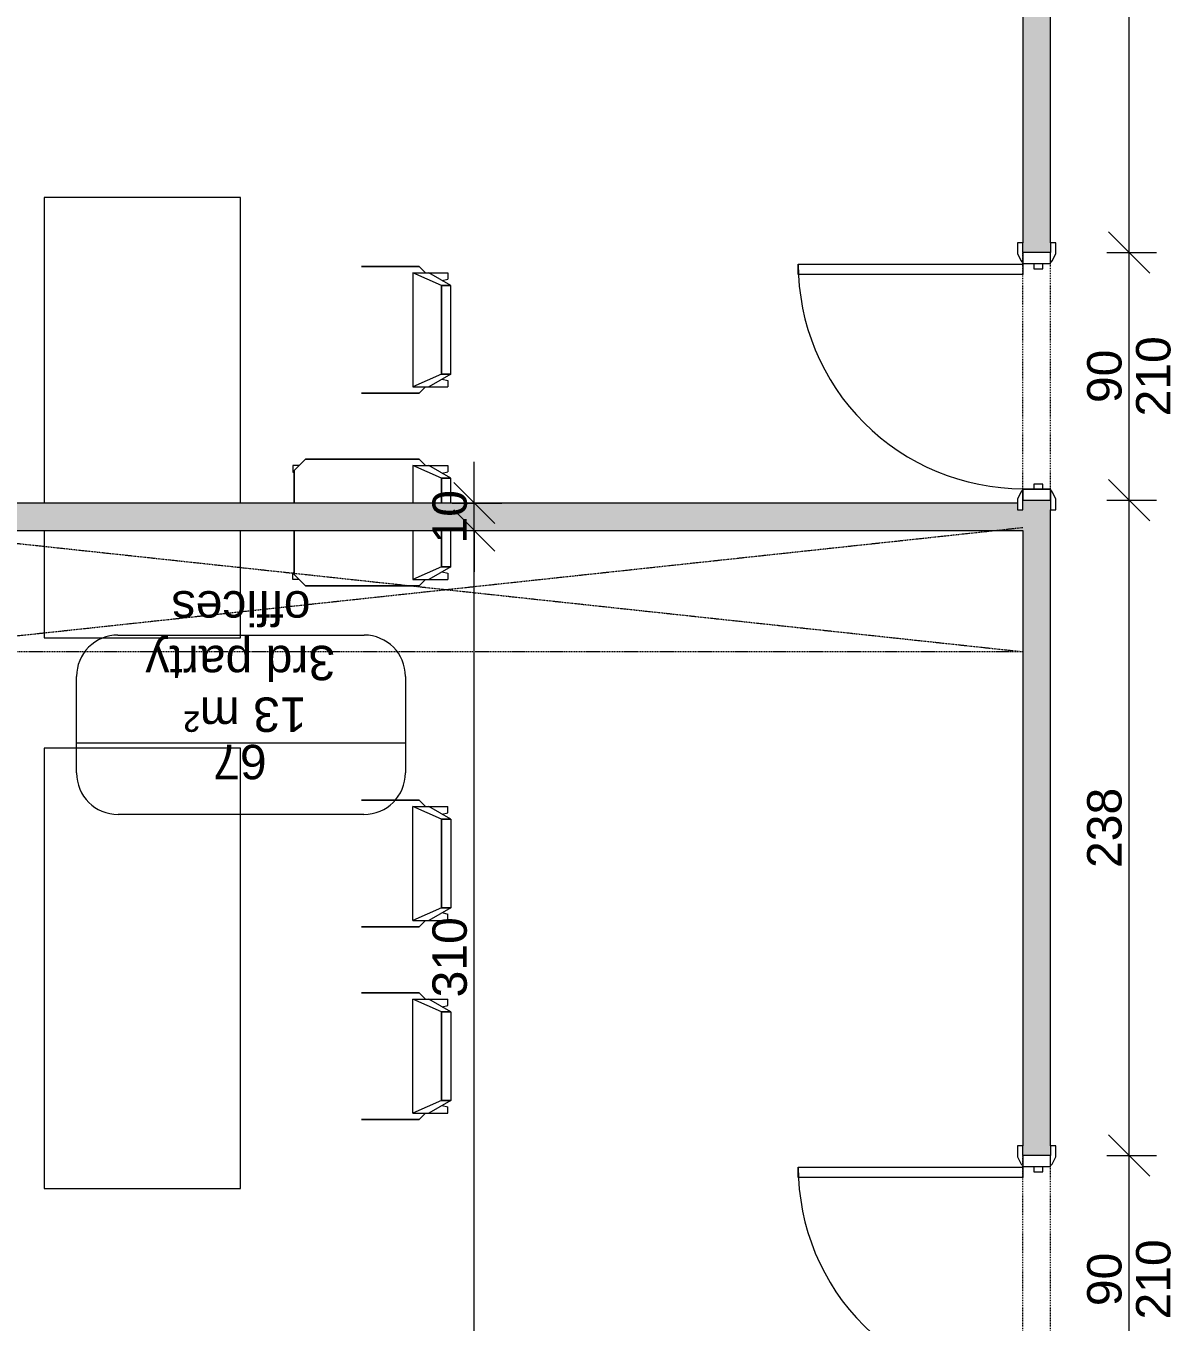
# Model space of a CAD drawing. Header units: centimetres. Extents: x -5566 to 5867, y -120 to 4683.
# Drawn here: x -4927.1 to -4509.4, y 3582 to 4052.8 of the extents above; entities that cross this region are included whole.
import ezdxf

# ---------------------------------------------------------------- set-up
doc = ezdxf.new("R2010")
doc.units = ezdxf.units.CM
doc.linetypes.add('Dash', pattern=[0.6, 0.3, -0.3])
doc.linetypes.add('Hidden_2', pattern=[0.6, 0.4, -0.2])
for name, color, linetype, lineweight in [('A-ANNO-DIMS', 211, 'Continuous', 5), ('A-AREA-IDEN', 2, 'Continuous', 5), ('A-DOOR', 31, 'Continuous', 13), ('A-DOOR-FRAM', 31, 'Continuous', 15), ('A-DOOR-HDLN', 31, 'Dash', 15), ('A-FLOR-OVHD', 1, 'Hidden_2', 18), ('A-WALL-PATT', 111, 'Continuous', 20), ('G-IMPT', 8, 'Continuous', 13), ('I-FURN', 30, 'Continuous', 13), ('I-WALL', 2, 'Continuous', 13)]:
    doc.layers.add(name, color=color, linetype=linetype, lineweight=lineweight)
doc.styles.add('Arial', font='arial.ttf', dxfattribs={"height": 12.5})
doc.dimstyles.new('100_200_2_5mm_Arial_cm', dxfattribs={"dimscale": 30.48, "dimtxt": 12.753242, "dimasz": 0.492126, "dimexe": 0.328084, "dimexo": 0.0625, "dimgap": 0.082021, "dimtad": 1, "dimdec": 0, "dimzin": 0, "dimdsep": 46, "dimtxsty": 'Arial', "dimblk1": 'OBLIQUE', "dimblk2": 'OBLIQUE', "dimsah": 1, "dimcen": 0.09, "dimdle": 0.328084, "dimazin": 0, "dimtfac": 1, "dimtdec": 4, "dimtix": 1, "dimtmove": 0, "dimatfit": 3, "dimfxl": 0.328084, "dimfxlon": 1, "dimtvp": 1, "dimtolj": 1, "dimtzin": 0, "dimlwd": 15, "dimlwe": 15, "dimarcsym": 2})
doc.dimstyles.new('200_100_2_5mm_Arial_cm___OpenHeight', dxfattribs={"dimscale": 30.48, "dimtxt": 12.753242, "dimasz": 0.492126, "dimexe": 0.328084, "dimexo": 0.0625, "dimgap": 0.082021, "dimtad": 1, "dimdec": 0, "dimzin": 0, "dimdsep": 46, "dimtxsty": 'Arial', "dimblk1": 'OBLIQUE', "dimblk2": 'OBLIQUE', "dimsah": 1, "dimcen": 0.09, "dimdle": 0.328084, "dimazin": 0, "dimtfac": 1, "dimtdec": 4, "dimtix": 1, "dimtmove": 0, "dimatfit": 3, "dimfxl": 0.328084, "dimfxlon": 1, "dimtvp": 1, "dimtolj": 1, "dimtzin": 0, "dimlwd": 18, "dimlwe": 18, "dimarcsym": 2})

# ---------------------------------------------------------------- blocks, each defined once
blk = doc.blocks.new('AR_Int_Wood_Single - W90H210-1280878-Level _9_00')
at = {"layer": 'A-DOOR', "lineweight": 15}
for p, q in [((37, 5), (37, 86.6)), ((37, 86.6), (40.8, 86.6)), ((40.8, 86.6), (40.8, 5)), ((-45, 5), (-41, 5)), ((-41, 5), (-41, -5)), ((40.8, 5), (37, 5)), ((41, 5), (41, -5)), ((45, 5), (41, 5)), ((-41, -5), (-45, -5)), ((41, -5), (45, -5))]:
    blk.add_line(p, q, dxfattribs=at)
at = {"layer": 'A-DOOR'}
blk.add_arc((40.8, 5), 81.6, 90, 180, dxfattribs=at)
at = {"layer": 'A-DOOR-FRAM'}
for p, q in [((-44.5, 7), (-48.5, 7)), ((-48.5, 7), (-48.5, 5)), ((-48.5, 5), (-45, 5)), ((-41.9, 5.6), (-44.5, 7)), ((44.5, 7), (41.9, 5.6)), ((48.5, 7), (44.5, 7)), ((45, 5), (48.5, 5)), ((48.5, 5), (48.5, 7)), ((-39.1, 1), (-41, 1)), ((-39.1, -2.2), (-39.1, 1)), ((41, 1), (39.1, 1)), ((39.1, 1), (39.1, -2.2)), ((-41, -2.2), (-39.1, -2.2)), ((39.1, -2.2), (41, -2.2)), ((-48.5, -5), (-48.5, -7)), ((-45, -5), (-48.5, -5)), ((-48.5, -7), (-44.5, -7)), ((-44.5, -7), (-41.9, -5.6)), ((41.9, -5.6), (44.5, -7)), ((44.5, -7), (48.5, -7)), ((48.5, -5), (45, -5)), ((48.5, -7), (48.5, -5))]:
    blk.add_line(p, q, dxfattribs=at)
at = {"layer": 'A-DOOR-FRAM', "lineweight": 13}
for p, q in [((-41, 5), (-45, 5)), ((-45, 5), (-45, -5)), ((-41, -5), (-41, 5)), ((45, 5), (41, 5)), ((41, 5), (41, -5)), ((45, -5), (45, 5)), ((-45, -5), (-41, -5)), ((41, -5), (45, -5))]:
    blk.add_line(p, q, dxfattribs=at)
at = {"layer": 'A-DOOR-FRAM'}
for centre, start, end in [((-42.3, 4.9), 7.125, 60.2551), ((42.3, 4.9), 119.7449, 172.875), ((-42.3, -4.9), 299.7449, 352.875), ((42.3, -4.9), 187.125, 240.2551)]:
    blk.add_arc(centre, 0.806, start, end, dxfattribs=at)
at = {"layer": 'A-DOOR-HDLN'}
for p, q in [((-45, 5), (45, 5)), ((-45, -5), (45, -5))]:
    blk.add_line(p, q, dxfattribs=at)
blk = doc.blocks.new('AR_FUR_Chair_Armless - 12ZSTG16_dwg-385050-Level _9_00')
at = {"layer": 'G-IMPT', "lineweight": 5}
for p, q in [((-57.45, 16.09), (-49.41, 20.68)), ((-57.45, 16.09), (-49.41, 20.68)), ((-56.3, 20.68), (-56.3, 18.38)), ((-49.41, 20.68), (-56.3, 20.68)), ((-54.01, 16.09), (-43.66, 20.68)), ((-54.01, 16.09), (-43.66, 20.68)), ((-43.66, 20.68), (-49.41, 20.68)), ((-48.26, 20.68), (-45.96, 22.98)), ((-45.96, 22.98), (-48.26, 20.68)), ((-45.96, 22.98), (-25, 22.98)), ((-25, 22.98), (-45.96, 22.98)), ((-43.66, 20.68), (-43.66, -20.68)), ((-57.45, -16.09), (-57.45, 16.09)), ((-57.45, 16.09), (-54.01, 16.09)), ((-57.45, -16.09), (-57.45, 16.09)), ((-54.01, 16.09), (-57.45, 16.09)), ((-54.3, 17.89), (-56.3, 18.38)), ((-54.01, -16.09), (-54.01, 16.09)), ((-54.01, 16.09), (-54.01, -16.09)), ((-57.45, -16.09), (-54.01, -16.09)), ((-57.45, -16.09), (-49.41, -20.68)), ((-54.01, -16.09), (-57.45, -16.09)), ((-57.45, -16.09), (-49.41, -20.68)), ((-54.3, -17.89), (-56.3, -18.38)), ((-56.3, -18.38), (-56.3, -20.68)), ((-54.01, -16.09), (-43.66, -20.68)), ((-54.01, -16.09), (-43.66, -20.68)), ((-49.41, -20.68), (-56.3, -20.68)), ((-43.66, -20.68), (-49.41, -20.68)), ((-45.96, -22.98), (-48.26, -20.68)), ((-45.96, -22.98), (-48.26, -20.68)), ((-45.96, -22.98), (-25, -22.98)), ((-25, -22.98), (-45.96, -22.98))]:
    blk.add_line(p, q, dxfattribs=at)
blk = doc.blocks.new('AR_FUR_Chair_Armless - AR_FUR_Chair_Armless-385056-Level _9_00')
blk.add_blockref('AR_FUR_Chair_Armless - 12ZSTG16_dwg-385050-Level _9_00', (0, 0))
blk = doc.blocks.new('AR_FUR_Desk_Office - 160_70-376127-Level _9_00')
at = {"layer": 'I-FURN'}
for p, q in [((156.2, 73.1), (-3.8, 73.1)), ((-3.8, 73.1), (-3.8, 1.83)), ((156.2, 1.83), (156.2, 73.1)), ((-3.8, 1.83), (156.2, 1.83))]:
    blk.add_line(p, q, dxfattribs=at)
blk = doc.blocks.new('AR_FUR_Chair_Armless - 12ZSTG16_dwg-V23-Level _9_00')
at = {"layer": 'G-IMPT', "lineweight": 5}
for p, q in [((-57.45, 16.09), (-49.41, 20.68)), ((-57.45, 16.09), (-49.41, 20.68)), ((-56.3, 20.68), (-56.3, 18.38)), ((-49.41, 20.68), (-56.3, 20.68)), ((-54.01, 16.09), (-43.66, 20.68)), ((-54.01, 16.09), (-43.66, 20.68)), ((-43.66, 20.68), (-49.41, 20.68)), ((-48.26, 20.68), (-45.96, 22.98)), ((-45.96, 22.98), (-48.26, 20.68)), ((-45.96, 22.98), (-4.6, 22.98)), ((-4.6, 22.98), (-45.96, 22.98)), ((-43.66, 20.68), (-43.66, 7.1)), ((-0.53, 18.92), (-4.6, 22.98)), ((-0.53, 18.92), (-4.6, 22.98)), ((-2.3, 20.68), (0, 20.68)), ((-0.53, 7.1), (-0.53, 18.92)), ((-0.53, 18.92), (-0.53, 7.1)), ((0, 20.68), (0, 18.38)), ((-57.45, 7.1), (-57.45, 16.09)), ((-57.45, 16.09), (-54.01, 16.09)), ((-57.45, 7.1), (-57.45, 16.09)), ((-54.01, 16.09), (-57.45, 16.09)), ((-54.3, 17.89), (-56.3, 18.38)), ((-54.01, 7.1), (-54.01, 16.09)), ((-54.01, 16.09), (-54.01, 7.1)), ((0, 18.38), (-0.53, 18.03)), ((-57.45, -16.09), (-57.45, -2.9)), ((-57.45, -16.09), (-57.45, -2.9)), ((-54.01, -16.09), (-54.01, -2.9)), ((-54.01, -2.9), (-54.01, -16.09)), ((-43.66, -2.9), (-43.66, -20.68)), ((-0.53, -18.92), (-0.53, -2.9)), ((-0.53, -2.9), (-0.53, -18.92)), ((-57.45, -16.09), (-54.01, -16.09)), ((-57.45, -16.09), (-49.41, -20.68)), ((-54.01, -16.09), (-57.45, -16.09)), ((-57.45, -16.09), (-49.41, -20.68)), ((-54.3, -17.89), (-56.3, -18.38)), ((-56.3, -18.38), (-56.3, -20.68)), ((-54.01, -16.09), (-43.66, -20.68)), ((-54.01, -16.09), (-43.66, -20.68)), ((-0.53, -18.03), (0, -18.38)), ((0, -20.68), (0, -18.38)), ((-49.41, -20.68), (-56.3, -20.68)), ((-43.66, -20.68), (-49.41, -20.68)), ((-45.96, -22.98), (-48.26, -20.68)), ((-45.96, -22.98), (-48.26, -20.68)), ((-45.96, -22.98), (-4.6, -22.98)), ((-4.6, -22.98), (-45.96, -22.98)), ((-4.6, -22.98), (-0.53, -18.92)), ((-0.53, -18.92), (-4.6, -22.98)), ((-2.3, -20.68), (0, -20.68))]:
    blk.add_line(p, q, dxfattribs=at)
blk = doc.blocks.new('AR_FUR_Chair_Armless - AR_FUR_Chair_Armless-V24-Level _9_00')
at = {"extrusion": (0, 0, -1), "zscale": -1, "rotation": 180}
blk.add_blockref('AR_FUR_Chair_Armless - 12ZSTG16_dwg-V23-Level _9_00', (0, 0), dxfattribs=at)
blk = doc.blocks.new('AR_FUR_Chair_Armless - AR_FUR_Chair_Armless-1211962-Level _9_00')
at = {"extrusion": (0, 0, -1), "zscale": -1, "rotation": 180}
blk.add_blockref('AR_FUR_Chair_Armless - 12ZSTG16_dwg-385050-Level _9_00', (0, 0), dxfattribs=at)
blk = doc.blocks.new('AR_FUR_Desk_Office - 160_70-1281808-Level _9_00')
at = {"layer": 'I-FURN'}
for p, q in [((-3.8, -1.83), (-3.8, -73.1)), ((35.2, -1.83), (-3.8, -1.83)), ((156.2, -1.83), (45.2, -1.83)), ((156.2, -73.1), (156.2, -1.83)), ((-3.8, -73.1), (35.2, -73.1)), ((45.2, -73.1), (156.2, -73.1))]:
    blk.add_line(p, q, dxfattribs=at)
blk = doc.blocks.new('_Oblique')
at = {"color": 0, "linetype": 'ByBlock', "lineweight": -2}
blk.add_line((-0.5, -0.5), (0.5, 0.5), dxfattribs=at)
blk = doc.blocks.new('DIMBLOCK21-Level _9_00')
at = {"layer": 'A-ANNO-DIMS', "color": 0, "lineweight": 15, "transparency": 16777216}
for p, q in [((-4764.25, 3549.49), (-4764.25, 3879.49)), ((-4772.35, 3869.49), (-4754.25, 3869.49)), ((-4772.35, 3559.49), (-4754.25, 3559.49))]:
    blk.add_line(p, q, dxfattribs=at)
at = {"layer": 'Defpoints', "color": 0, "transparency": 16777216}
for p in [(-4774.25, 3869.49), (-4764.25, 3869.49), (-4774.25, 3559.49)]:
    blk.add_point(p, dxfattribs=at)
at = {"layer": 'A-ANNO-DIMS', "color": 0, "lineweight": 15, "transparency": 16777216, "xscale": 15, "yscale": 15, "zscale": 15}
for p, rotation in [((-4764.25, 3869.49), 90), ((-4764.25, 3559.49), 270)]:
    blk.add_blockref('_Oblique', p, dxfattribs=dict(at, rotation=rotation))
at = {"layer": 'A-ANNO-DIMS', "color": 0, "lineweight": 15, "transparency": 16777216, "insert": (-4773.14, 3714.49), "char_height": 12.5, "width": 34.6103, "attachment_point": 5, "rotation": 90, "style": 'Arial'}
blk.add_mtext('\\A1;310', dxfattribs=at)
blk = doc.blocks.new('DIMBLOCK22-Level _9_00')
at = {"layer": 'A-ANNO-DIMS', "color": 0, "lineweight": 15, "transparency": 16777216}
for p, q in [((-4764.25, 3879.49), (-4764.25, 3894.49)), ((-4772.35, 3879.49), (-4754.25, 3879.49)), ((-4764.25, 3869.49), (-4764.25, 3879.49)), ((-4772.35, 3869.49), (-4754.25, 3869.49)), ((-4764.25, 3869.49), (-4764.25, 3854.49))]:
    blk.add_line(p, q, dxfattribs=at)
at = {"layer": 'Defpoints', "color": 0, "transparency": 16777216}
for p in [(-4774.25, 3879.49), (-4764.25, 3879.49), (-4774.25, 3869.49)]:
    blk.add_point(p, dxfattribs=at)
at = {"layer": 'A-ANNO-DIMS', "color": 0, "lineweight": 15, "transparency": 16777216, "xscale": 15, "yscale": 15, "zscale": 15}
for p, rotation in [((-4764.25, 3879.49), 270), ((-4764.25, 3869.49), 90)]:
    blk.add_blockref('_Oblique', p, dxfattribs=dict(at, rotation=rotation))
at = {"layer": 'A-ANNO-DIMS', "color": 0, "lineweight": 15, "transparency": 16777216, "insert": (-4773.13, 3874.49), "char_height": 12.5, "width": 23.0736, "attachment_point": 5, "rotation": 90, "style": 'Arial'}
blk.add_mtext('\\A1;10', dxfattribs=at)
blk = doc.blocks.new('AR_TAG_Room - Room_Number_Area-320731-Level _9_00')
at = {"layer": 'A-AREA-IDEN'}
for p, q in [((-0.8926, 0.5188), (0.8926, 0.5188)), ((-1.1946, 0), (-1.1946, 0.2169)), ((1.1946, 0.2169), (1.1946, 0)), ((-1.1946, -0.4845), (-1.1946, 0)), ((-1.1946, 0), (1.1946, 0)), ((1.1946, 0), (1.1946, -0.4845)), ((0.8947, -0.7844), (-0.8947, -0.7844))]:
    blk.add_line(p, q, dxfattribs=at)
for centre, radius, start, end in [((-0.8926, 0.2169), 0.3019, 90, 180), ((0.8926, 0.2169), 0.3019, 0, 90), ((-0.8947, -0.4845), 0.2999, 180, 270), ((0.8947, -0.4845), 0.2999, 270, 0)]:
    blk.add_arc(centre, radius, start, end, dxfattribs=at)
blk = doc.blocks.new('DIMBLOCK135-Level _9_00')
at = {"layer": 'A-ANNO-DIMS', "color": 0, "lineweight": 18, "transparency": 16777216}
for p, q in [((-4526.44, 3542.49), (-4526.44, 3652.49)), ((-4534.53, 3642.49), (-4516.44, 3642.49)), ((-4534.53, 3552.49), (-4516.44, 3552.49))]:
    blk.add_line(p, q, dxfattribs=at)
at = {"layer": 'Defpoints', "color": 0, "transparency": 16777216}
for p in [(-4536.44, 3642.49), (-4526.44, 3642.49), (-4536.44, 3552.49)]:
    blk.add_point(p, dxfattribs=at)
at = {"layer": 'A-ANNO-DIMS', "color": 0, "lineweight": 18, "transparency": 16777216, "xscale": 15, "yscale": 15, "zscale": 15}
for p, rotation in [((-4526.44, 3642.49), 90), ((-4526.44, 3552.49), 270)]:
    blk.add_blockref('_Oblique', p, dxfattribs=dict(at, rotation=rotation))
at = {"layer": 'A-ANNO-DIMS', "color": 0, "lineweight": 18, "transparency": 16777216, "char_height": 12.5, "width": 34.6103, "attachment_point": 5, "rotation": 90, "style": 'Arial'}
for s, insert in [('\\A1;210', (-4517.55, 3597.49)), ('\\A1;90', (-4535.32, 3597.49))]:
    blk.add_mtext(s, dxfattribs=dict(at, insert=insert))
blk = doc.blocks.new('DIMBLOCK136-Level _9_00')
at = {"layer": 'A-ANNO-DIMS', "color": 0, "lineweight": 18, "transparency": 16777216}
for p, q in [((-4526.44, 3632.49), (-4526.44, 3890.49)), ((-4534.53, 3880.49), (-4516.44, 3880.49)), ((-4534.53, 3642.49), (-4516.44, 3642.49))]:
    blk.add_line(p, q, dxfattribs=at)
at = {"layer": 'Defpoints', "color": 0, "transparency": 16777216}
for p in [(-4536.44, 3880.49), (-4526.44, 3880.49), (-4536.44, 3642.49)]:
    blk.add_point(p, dxfattribs=at)
at = {"layer": 'A-ANNO-DIMS', "color": 0, "lineweight": 18, "transparency": 16777216, "xscale": 15, "yscale": 15, "zscale": 15}
for p, rotation in [((-4526.44, 3880.49), 90), ((-4526.44, 3642.49), 270)]:
    blk.add_blockref('_Oblique', p, dxfattribs=dict(at, rotation=rotation))
at = {"layer": 'A-ANNO-DIMS', "color": 0, "lineweight": 18, "transparency": 16777216, "insert": (-4535.32, 3761.49), "char_height": 12.5, "width": 34.6103, "attachment_point": 5, "rotation": 90, "style": 'Arial'}
blk.add_mtext('\\A1;238', dxfattribs=at)
blk = doc.blocks.new('DIMBLOCK137-Level _9_00')
at = {"layer": 'A-ANNO-DIMS', "color": 0, "lineweight": 18, "transparency": 16777216}
for p, q in [((-4526.44, 3870.49), (-4526.44, 3980.49)), ((-4534.53, 3970.49), (-4516.44, 3970.49)), ((-4534.53, 3880.49), (-4516.44, 3880.49))]:
    blk.add_line(p, q, dxfattribs=at)
at = {"layer": 'Defpoints', "color": 0, "transparency": 16777216}
for p in [(-4536.44, 3970.49), (-4526.44, 3970.49), (-4536.44, 3880.49)]:
    blk.add_point(p, dxfattribs=at)
at = {"layer": 'A-ANNO-DIMS', "color": 0, "lineweight": 18, "transparency": 16777216, "xscale": 15, "yscale": 15, "zscale": 15}
for p, rotation in [((-4526.44, 3970.49), 90), ((-4526.44, 3880.49), 270)]:
    blk.add_blockref('_Oblique', p, dxfattribs=dict(at, rotation=rotation))
at = {"layer": 'A-ANNO-DIMS', "color": 0, "lineweight": 18, "transparency": 16777216, "char_height": 12.5, "width": 34.6103, "attachment_point": 5, "rotation": 90, "style": 'Arial'}
for s, insert in [('\\A1;210', (-4517.55, 3925.49)), ('\\A1;90', (-4535.32, 3925.49))]:
    blk.add_mtext(s, dxfattribs=dict(at, insert=insert))
blk = doc.blocks.new('DIMBLOCK138-Level _9_00')
at = {"layer": 'A-ANNO-DIMS', "color": 0, "lineweight": 18, "transparency": 16777216}
for p, q in [((-4526.44, 3960.49), (-4526.44, 4200.99)), ((-4534.53, 4190.99), (-4516.44, 4190.99)), ((-4534.53, 3970.49), (-4516.44, 3970.49))]:
    blk.add_line(p, q, dxfattribs=at)
at = {"layer": 'Defpoints', "color": 0, "transparency": 16777216}
for p in [(-4536.44, 4190.99), (-4526.44, 4190.99), (-4536.44, 3970.49)]:
    blk.add_point(p, dxfattribs=at)
at = {"layer": 'A-ANNO-DIMS', "color": 0, "lineweight": 18, "transparency": 16777216, "xscale": 15, "yscale": 15, "zscale": 15}
for p, rotation in [((-4526.44, 4190.99), 90), ((-4526.44, 3970.49), 270)]:
    blk.add_blockref('_Oblique', p, dxfattribs=dict(at, rotation=rotation))
at = {"layer": 'A-ANNO-DIMS', "color": 0, "lineweight": 18, "transparency": 16777216, "insert": (-4535.21, 4080.74), "char_height": 12.5, "width": 34.6103, "attachment_point": 5, "rotation": 90, "style": 'Arial'}
blk.add_mtext('\\A1;221', dxfattribs=at)

msp = doc.modelspace()

# ---------------------------------------------------------------- hatches: boundary and pattern name
at = {"layer": 'A-WALL-PATT', "lineweight": 13}
h = msp.add_hatch(color=256, dxfattribs=at)
h.paths.add_polyline_path([(-4565, 4190.99), (-4565, 3970.49), (-4555, 3970.49), (-4555, 4190.99)], flags=0)
h.paths.add_polyline_path([(-4565, 3239.49), (-4565, 3160.49), (-4555, 3160.49), (-4555, 3296.49), (-4565, 3296.49), (-4565, 3292.99)], flags=0)
h.paths.add_polyline_path([(-4565, 3838.97), (-4565, 3642.49), (-4555, 3642.49), (-4555, 3880.49), (-4565, 3880.49), (-4565, 3869.49)], flags=0)
h.paths.add_polyline_path([(-4565, 3386.49), (-4555, 3386.49), (-4555, 3552.49), (-4565, 3552.49), (-4565, 3389.99)], flags=0)
h.paths.add_polyline_path([(-4565, 2987.98), (-4565, 2605.49), (-4555, 2605.49), (-4555, 3070.49), (-4565, 3070.49), (-4565, 3066.99)], flags=0)
msp.add_hatch(color=256, dxfattribs=at).paths.add_polyline_path([(-4985.5, 3869.49), (-4565, 3869.49), (-4565, 3876.99), (-4567, 3876.99), (-4567, 3879.49), (-4985.5, 3879.49)], flags=0)

# ---------------------------------------------------------------- linework, layer by layer
at = {"layer": 'A-FLOR-OVHD'}
for p, q in [((-4565, 3870.49), (-4983, 3825.49)), ((-4983, 3870.49), (-4565, 3825.49)), ((-4565, 3825.49), (-4983, 3825.49))]:
    msp.add_line(p, q, dxfattribs=at)
at = {"layer": 'I-WALL', "lineweight": 20}
for p, q in [((-4565, 4190.99), (-4565, 3973.99)), ((-4555, 3973.99), (-4555, 4190.99)), ((-4567, 3879.49), (-4985.5, 3879.49)), ((-4555, 3645.99), (-4555, 3876.99)), ((-4985.5, 3869.49), (-4565, 3869.49)), ((-4565, 3869.49), (-4565, 3645.99))]:
    msp.add_line(p, q, dxfattribs=at)

# ---------------------------------------------------------------- block references
at = {"layer": 'A-AREA-IDEN', "xscale": 49.99999999999998, "yscale": 49.99999999999998, "zscale": 49.99999999999998, "rotation": 180}
msp.add_blockref('AR_TAG_Room - Room_Number_Area-320731-Level _9_00', (-4849, 3792.29), dxfattribs=at)
at = {"layer": 'A-DOOR', "rotation": 89.99999999999999}
for p in [(-4560, 3925.49), (-4560, 3597.49)]:
    msp.add_blockref('AR_Int_Wood_Single - W90H210-1280878-Level _9_00', p, dxfattribs=at)
at = {"layer": 'I-FURN'}
for name, p, rotation in [('AR_FUR_Desk_Office - 160_70-1281808-Level _9_00', (-4922.29, 3834.29), 89.99999999999999), ('AR_FUR_Chair_Armless - AR_FUR_Chair_Armless-1211962-Level _9_00', (-4830.19, 3942.4), 179.9999999999996), ('AR_FUR_Chair_Armless - AR_FUR_Chair_Armless-V24-Level _9_00', (-4830.19, 3872.4), 179.9999999999996), ('AR_FUR_Desk_Office - 160_70-376127-Level _9_00', (-4922.29, 3786.69), 270), ('AR_FUR_Chair_Armless - AR_FUR_Chair_Armless-385056-Level _9_00', (-4830.19, 3748.59), 180.0000000000001), ('AR_FUR_Chair_Armless - AR_FUR_Chair_Armless-385056-Level _9_00', (-4830.19, 3678.59), 180.0000000000001)]:
    msp.add_blockref(name, p, dxfattribs=dict(at, rotation=rotation))

# ---------------------------------------------------------------- texts
at = {"layer": 'A-AREA-IDEN', "char_height": 12.5, "attachment_point": 1, "rotation": 180, "style": 'Arial'}
for s, insert, width in [('offices', (-4823.74, 3834.97), 61.3291), ('3rd party', (-4814.81, 3815.13), 82.9747), ('13 m²', (-4825.17, 3796.35), 54.5147), ('67', (-4839.64, 3779.16), 23.2489)]:
    msp.add_mtext(s, dxfattribs=dict(at, insert=insert, width=width))

# ---------------------------------------------------------------- dimensions: what is measured, and where the dimension line sits
at = {"layer": 'A-ANNO-DIMS', "lineweight": 18}
for base, p1, p2, override, picture, middle in [((-4526.43625217, 4190.99172688), (-4536.43625217, 3970.49172688), (-4536.43625217, 4190.99172688), {"dimpost": '<>', "dimfxl": 220.5}, 'DIMBLOCK138-Level _9_00', (-4535.21183198, 4080.74172688)), ((-4526.44, 3880.49), (-4536.44, 3642.49), (-4536.44, 3880.49), {"dimpost": '<>', "dimfxl": 238}, 'DIMBLOCK136-Level _9_00', (-4535.32, 3761.49))]:
    dim = msp.add_linear_dim(base=base, p1=p1, p2=p2, angle=270, dimstyle='200_100_2_5mm_Arial_cm___OpenHeight', override=override, dxfattribs=at)
    dim.commit()
    dim.dimension.update_dxf_attribs({"geometry": picture, "text_midpoint": middle})
for base, p1, p2, picture, middle in [((-4526.44, 3970.49), (-4536.44, 3880.49), (-4536.44, 3970.49), 'DIMBLOCK137-Level _9_00', (-4526.44, 3925.49)), ((-4526.44, 3642.49), (-4536.44, 3552.49), (-4536.44, 3642.49), 'DIMBLOCK135-Level _9_00', (-4526.44, 3597.49))]:
    dim = msp.add_linear_dim(base=base, p1=p1, p2=p2, angle=270, text='<>\\X210', dimstyle='200_100_2_5mm_Arial_cm___OpenHeight', override={"dimpost": '<>', "dimfxl": 90}, dxfattribs=at)
    dim.commit()
    dim.dimension.update_dxf_attribs({"geometry": picture, "text_midpoint": middle})
at = {"layer": 'A-ANNO-DIMS', "lineweight": 15}
for base, p1, p2, override, picture, middle in [((-4764.25, 3879.49), (-4774.25, 3869.49), (-4774.25, 3879.49), {"dimpost": '<>', "dimfxl": 10}, 'DIMBLOCK22-Level _9_00', (-4773.13, 3874.49)), ((-4764.25, 3869.49), (-4774.25, 3559.49), (-4774.25, 3869.49), {"dimpost": '<>', "dimfxl": 310}, 'DIMBLOCK21-Level _9_00', (-4773.14, 3714.49))]:
    dim = msp.add_linear_dim(base=base, p1=p1, p2=p2, angle=270, dimstyle='100_200_2_5mm_Arial_cm', override=override, dxfattribs=at)
    dim.commit()
    dim.dimension.update_dxf_attribs({"geometry": picture, "text_midpoint": middle})

doc.saveas('drawing.dxf')
